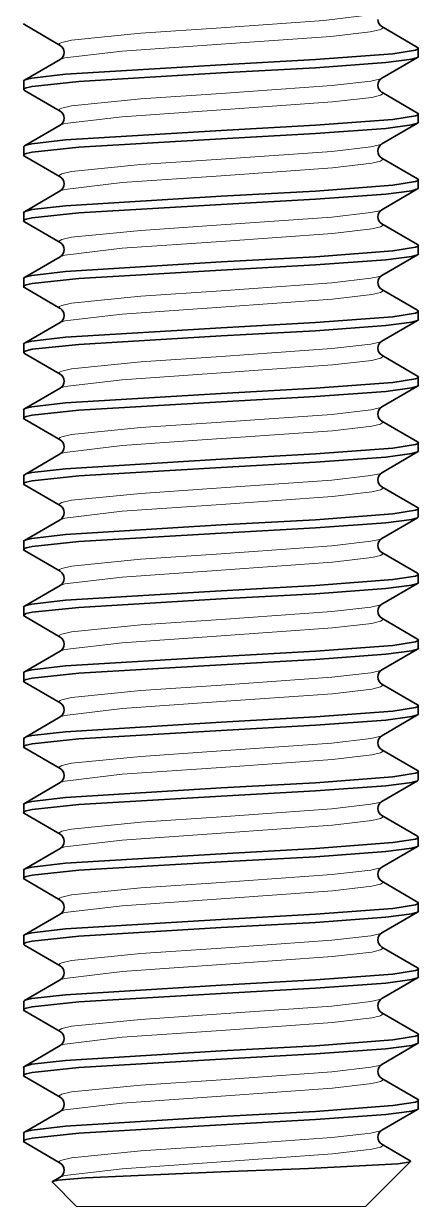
# Model space of a CAD drawing. Extents: x 502 to 772, y 351 to 502.
# Drawn here: x 593 to 596, y 483.28 to 492.27 of the extents above; entities that cross this region are included whole.
import ezdxf

# ---------------------------------------------------------------- set-up
doc = ezdxf.new("R2010")
doc.units = 0

msp = doc.modelspace()

# ---------------------------------------------------------------- linework, layer by layer
at = {"color": 7, "lineweight": 35, "ltscale": 0.007861}
for p, q in [((593.0063, 492.2634), (593.2783, 492.1056)), ((595.9937, 492.0905), (595.7217, 492.2484)), ((595.9937, 492.0134), (595.7217, 491.8556)), ((593.0063, 491.8405), (593.2783, 491.9984)), ((593.0063, 491.7634), (593.2783, 491.6056)), ((595.9937, 491.5905), (595.7217, 491.7484)), ((593.0063, 491.3405), (593.2783, 491.4984)), ((595.9937, 491.5134), (595.7217, 491.3556)), ((593.0063, 491.2634), (593.2783, 491.1056)), ((595.9937, 491.0905), (595.7217, 491.2484)), ((595.9937, 491.0134), (595.7217, 490.8556)), ((593.0063, 490.8405), (593.2783, 490.9984)), ((593.0063, 490.7634), (593.2783, 490.6056)), ((595.9937, 490.5905), (595.7217, 490.7484)), ((593.0063, 490.3405), (593.2783, 490.4984)), ((595.9937, 490.5134), (595.7217, 490.3556)), ((593.0063, 490.2634), (593.2783, 490.1056)), ((595.9937, 490.0905), (595.7217, 490.2484)), ((593.0063, 489.8405), (593.2783, 489.9984)), ((595.9937, 490.0134), (595.7217, 489.8556)), ((593.0063, 489.7634), (593.2783, 489.6056)), ((595.9937, 489.5905), (595.7217, 489.7484)), ((593.0063, 489.3405), (593.2783, 489.4984)), ((595.9937, 489.5134), (595.7217, 489.3556)), ((593.0063, 489.2634), (593.2783, 489.1056)), ((595.9937, 489.0905), (595.7217, 489.2484)), ((593.0063, 488.8405), (593.2783, 488.9984)), ((595.9937, 489.0134), (595.7217, 488.8556)), ((593.0063, 488.7634), (593.2783, 488.6056)), ((595.9937, 488.5905), (595.7217, 488.7484)), ((593.0063, 488.3405), (593.2783, 488.4984)), ((595.9937, 488.5134), (595.7217, 488.3556)), ((593.0063, 488.2634), (593.2783, 488.1056)), ((595.9937, 488.0905), (595.7217, 488.2484)), ((593.0063, 487.8405), (593.2783, 487.9984)), ((595.9937, 488.0134), (595.7217, 487.8556)), ((593.0063, 487.7634), (593.2783, 487.6056)), ((595.9937, 487.5905), (595.7217, 487.7484)), ((595.9937, 487.5134), (595.7217, 487.3556)), ((593.0063, 487.3405), (593.2783, 487.4984)), ((593.0063, 487.2634), (593.2783, 487.1056)), ((595.9937, 487.0905), (595.7217, 487.2484)), ((593.0063, 486.8405), (593.2783, 486.9984)), ((595.9937, 487.0134), (595.7217, 486.8556)), ((593.0063, 486.7634), (593.2783, 486.6056)), ((595.9937, 486.5905), (595.7217, 486.7484)), ((593.0063, 486.3405), (593.2783, 486.4984)), ((595.9937, 486.5134), (595.7217, 486.3556)), ((593.0063, 486.2634), (593.2783, 486.1056)), ((595.9937, 486.0905), (595.7217, 486.2484)), ((593.0063, 485.8405), (593.2783, 485.9984)), ((595.9937, 486.0134), (595.7217, 485.8556)), ((593.0063, 485.7634), (593.2783, 485.6056)), ((595.9937, 485.5905), (595.7217, 485.7484)), ((593.0063, 485.3405), (593.2783, 485.4984)), ((595.9937, 485.5134), (595.7217, 485.3556)), ((593.0063, 485.2634), (593.2783, 485.1056)), ((595.9937, 485.0905), (595.7217, 485.2484)), ((593.0063, 484.8405), (593.2783, 484.9984)), ((595.9937, 485.0134), (595.7217, 484.8556)), ((593.0063, 484.7634), (593.2783, 484.6056)), ((595.9937, 484.5905), (595.7217, 484.7484)), ((593.0063, 484.3405), (593.2783, 484.4984)), ((595.9937, 484.5134), (595.7217, 484.3556)), ((593.0063, 484.2634), (593.2783, 484.1056)), ((595.9937, 484.0905), (595.7217, 484.2484)), ((593.0063, 483.8405), (593.2783, 483.9984)), ((595.9937, 484.0134), (595.7217, 483.8556)), ((593.0063, 483.7634), (593.2783, 483.6056))]:
    msp.add_line(p, q, dxfattribs=at)
at = {"color": 7, "lineweight": 35, "ltscale": 0.001563}
for p, q in [((596, 492.0207), (596, 492.0832)), ((593, 491.7707), (593, 491.8332)), ((596, 491.5207), (596, 491.5832)), ((593, 491.2707), (593, 491.3332)), ((596, 491.0207), (596, 491.0832)), ((593, 490.7707), (593, 490.8332)), ((596, 490.5207), (596, 490.5832)), ((593, 490.2707), (593, 490.3332)), ((596, 490.0207), (596, 490.0832)), ((593, 489.7707), (593, 489.8332)), ((596, 489.5207), (596, 489.5832)), ((593, 489.2707), (593, 489.3332)), ((596, 489.0207), (596, 489.0832)), ((593, 488.7707), (593, 488.8332)), ((596, 488.5207), (596, 488.5832)), ((593, 488.2707), (593, 488.3332)), ((596, 488.0207), (596, 488.0832)), ((593, 487.7707), (593, 487.8332)), ((596, 487.5207), (596, 487.5832)), ((593, 487.2707), (593, 487.3332)), ((596, 487.0207), (596, 487.0832)), ((593, 486.7707), (593, 486.8332)), ((596, 486.5207), (596, 486.5832)), ((593, 486.2707), (593, 486.3332)), ((596, 486.0207), (596, 486.0832)), ((593, 485.7707), (593, 485.8332)), ((596, 485.5207), (596, 485.5832)), ((593, 485.2707), (593, 485.3332)), ((596, 485.0207), (596, 485.0832)), ((593, 484.7707), (593, 484.8332)), ((596, 484.5207), (596, 484.5832)), ((593, 484.2707), (593, 484.3332)), ((596, 484.0207), (596, 484.0832)), ((593, 483.7707), (593, 483.8332))]:
    msp.add_line(p, q, dxfattribs=at)
at = {"color": 7, "lineweight": 35, "ltscale": 0.018005}
for p, q in [((594.5, 491.9582), (595.2191, 491.998)), ((594.5, 491.8957), (595.2191, 491.9355)), ((594.5, 491.4582), (595.2191, 491.498)), ((594.5, 491.3957), (595.2191, 491.4355)), ((594.5, 490.9582), (595.2191, 490.998)), ((594.5, 490.8957), (595.2191, 490.9355)), ((594.5, 490.4582), (595.2191, 490.498)), ((594.5, 490.3957), (595.2191, 490.4355)), ((594.5, 489.9582), (595.2191, 489.998)), ((594.5, 489.8957), (595.2191, 489.9355)), ((594.5, 489.4582), (595.2191, 489.498)), ((594.5, 489.3957), (595.2191, 489.4355)), ((594.5, 488.9582), (595.2191, 488.998)), ((594.5, 488.8957), (595.2191, 488.9355)), ((594.5, 488.4582), (595.2191, 488.498)), ((594.5, 488.3957), (595.2191, 488.4355)), ((594.5, 487.9582), (595.2191, 487.998)), ((594.5, 487.8957), (595.2191, 487.9355)), ((594.5, 487.4582), (595.2191, 487.498)), ((594.5, 487.3957), (595.2191, 487.4355)), ((594.5, 486.9582), (595.2191, 486.998)), ((594.5, 486.8957), (595.2191, 486.9355)), ((594.5, 486.4582), (595.2191, 486.498)), ((594.5, 486.3957), (595.2191, 486.4355)), ((594.5, 485.9582), (595.2191, 485.998)), ((594.5, 485.8957), (595.2191, 485.9355)), ((594.5, 485.4582), (595.2191, 485.498)), ((594.5, 485.3957), (595.2191, 485.4355)), ((594.5, 484.9582), (595.2191, 484.998)), ((594.5, 484.8957), (595.2191, 484.9355)), ((594.5, 484.4582), (595.2191, 484.498)), ((594.5, 484.3957), (595.2191, 484.4355)), ((594.5, 483.9582), (595.2191, 483.998)), ((594.5, 483.8957), (595.2191, 483.9355))]:
    msp.add_line(p, q, dxfattribs=at)
at = {"color": 7, "lineweight": 35, "ltscale": 0.006276}
msp.add_line((595.9388, 483.6223), (595.7217, 483.7484), dxfattribs=at)
at = {"color": 7, "lineweight": 35, "ltscale": 0.01663}
msp.add_line((595.1647, 483.5635), (594.5, 483.5383), dxfattribs=at)
at = {"color": 7, "lineweight": 35, "ltscale": 0.012069}
msp.add_line((595.5992, 483.2762), (595.9406, 483.6175), dxfattribs=at)
at = {"color": 7, "lineweight": 35, "ltscale": 0.006466}
msp.add_line((593.4008, 483.2762), (593.218, 483.459), dxfattribs=at)
at = {"color": 7, "lineweight": 35, "ltscale": 0.001687}
msp.add_line((593.2199, 483.4644), (593.2783, 483.4984), dxfattribs=at)
at = {"color": 7, "lineweight": 13, "ltscale": 0.040654}
msp.add_line((595.027, 483.2762), (593.4008, 483.2762), dxfattribs=at)
at = {"color": 7, "lineweight": 13, "ltscale": 0.014305}
msp.add_line((595.5992, 483.2762), (595.027, 483.2762), dxfattribs=at)
at = {"color": 7, "lineweight": 13}
for points in [[(594.5, 492.2395), (595.2824, 492.2944), (595.6937, 492.3452), (595.7217, 492.3556)], [(593.2783, 492.1056), (593.2729, 492.1096), (593.2714, 492.1116), (593.2706, 492.1147), (593.2709, 492.1162), (593.2728, 492.1192), (593.2765, 492.1222), (593.2889, 492.1282), (593.3647, 492.1458), (593.8916, 492.1983), (594.5, 492.2395)], [(594.5, 492.1145), (595.3345, 492.1739), (595.6335, 492.2079), (595.7053, 492.2237), (595.7238, 492.2319), (595.7278, 492.2355), (595.7289, 492.2373), (595.729, 492.2415), (595.7272, 492.2442), (595.7217, 492.2484)], [(593.2783, 491.9984), (593.3122, 492.0102), (593.7485, 492.0621), (594.5, 492.1145)], [(594.5, 491.7395), (595.3416, 491.7995), (595.6396, 491.8339), (595.7039, 491.8482), (595.7217, 491.8556)], [(593.2783, 491.6056), (593.2729, 491.6096), (593.2714, 491.6116), (593.2706, 491.6147), (593.2709, 491.6162), (593.2728, 491.6192), (593.2765, 491.6222), (593.2889, 491.6282), (593.3647, 491.6458), (593.8916, 491.6983), (594.5, 491.7395)], [(594.5, 491.6145), (595.3488, 491.6751), (595.6458, 491.71), (595.7114, 491.7259), (595.7264, 491.734), (595.7292, 491.7381), (595.7286, 491.7422), (595.7249, 491.7463), (595.7217, 491.7484)], [(593.2783, 491.4984), (593.3122, 491.5102), (593.7485, 491.5621), (594.5, 491.6145)], [(594.5, 491.2395), (595.3416, 491.2995), (595.6396, 491.3339), (595.7039, 491.3482), (595.7217, 491.3556)], [(593.2783, 491.1056), (593.2729, 491.1096), (593.2714, 491.1116), (593.2706, 491.1147), (593.2709, 491.1162), (593.2728, 491.1192), (593.2765, 491.1222), (593.2889, 491.1282), (593.3647, 491.1458), (593.8916, 491.1983), (594.5, 491.2395)], [(594.5, 491.1145), (595.3488, 491.1751), (595.6458, 491.21), (595.7114, 491.2259), (595.7264, 491.234), (595.7292, 491.2381), (595.7286, 491.2422), (595.7249, 491.2463), (595.7217, 491.2484)], [(593.2783, 490.9984), (593.3122, 491.0102), (593.7485, 491.0621), (594.5, 491.1145)], [(594.5, 490.7395), (595.3416, 490.7995), (595.6396, 490.8339), (595.7039, 490.8482), (595.7217, 490.8556)], [(594.5, 490.6145), (595.3488, 490.6751), (595.6458, 490.71), (595.7114, 490.7259), (595.7264, 490.734), (595.7292, 490.7381), (595.7286, 490.7422), (595.7249, 490.7463), (595.7217, 490.7484)], [(593.2783, 490.6056), (593.2729, 490.6096), (593.2714, 490.6116), (593.2706, 490.6147), (593.2709, 490.6162), (593.2728, 490.6192), (593.2765, 490.6222), (593.2889, 490.6282), (593.3647, 490.6458), (593.8916, 490.6983), (594.5, 490.7395)], [(593.2783, 490.4984), (593.3122, 490.5102), (593.7485, 490.5621), (594.5, 490.6145)], [(594.5, 490.2395), (595.3416, 490.2995), (595.6396, 490.3339), (595.7039, 490.3482), (595.7217, 490.3556)], [(593.2783, 490.1056), (593.2729, 490.1096), (593.2714, 490.1116), (593.2706, 490.1147), (593.2709, 490.1162), (593.2728, 490.1192), (593.2765, 490.1222), (593.2889, 490.1282), (593.3647, 490.1458), (593.8916, 490.1983), (594.5, 490.2395)], [(594.5, 490.1145), (595.3488, 490.1751), (595.6458, 490.21), (595.7114, 490.2259), (595.7264, 490.234), (595.7292, 490.2381), (595.7286, 490.2422), (595.7249, 490.2463), (595.7217, 490.2484)], [(593.2783, 489.9984), (593.3122, 490.0102), (593.7485, 490.0621), (594.5, 490.1145)], [(594.5, 489.7395), (595.3416, 489.7995), (595.6396, 489.8339), (595.7039, 489.8482), (595.7217, 489.8556)], [(593.2783, 489.6056), (593.2729, 489.6096), (593.2714, 489.6116), (593.2706, 489.6147), (593.2709, 489.6162), (593.2728, 489.6192), (593.2765, 489.6222), (593.2889, 489.6282), (593.3647, 489.6458), (593.8916, 489.6983), (594.5, 489.7395)], [(594.5, 489.6145), (595.3488, 489.6751), (595.6458, 489.71), (595.7114, 489.7259), (595.7264, 489.734), (595.7292, 489.7381), (595.7286, 489.7422), (595.7249, 489.7463), (595.7217, 489.7484)], [(593.2783, 489.4984), (593.3122, 489.5102), (593.7485, 489.5621), (594.5, 489.6145)], [(594.5, 489.2395), (595.3416, 489.2995), (595.6396, 489.3339), (595.7039, 489.3482), (595.7217, 489.3556)], [(593.2783, 489.1056), (593.2729, 489.1096), (593.2714, 489.1116), (593.2706, 489.1147), (593.2709, 489.1162), (593.2728, 489.1192), (593.2765, 489.1222), (593.2889, 489.1282), (593.3647, 489.1458), (593.8916, 489.1983), (594.5, 489.2395)], [(594.5, 489.1145), (595.3488, 489.1751), (595.6458, 489.21), (595.7114, 489.2259), (595.7264, 489.234), (595.7292, 489.2381), (595.7286, 489.2422), (595.7249, 489.2463), (595.7217, 489.2484)], [(593.2783, 488.9984), (593.3122, 489.0102), (593.7485, 489.0621), (594.5, 489.1145)], [(594.5, 488.7395), (595.3416, 488.7995), (595.6396, 488.8339), (595.7039, 488.8482), (595.7217, 488.8556)], [(593.2783, 488.6056), (593.2729, 488.6096), (593.2714, 488.6116), (593.2706, 488.6147), (593.2709, 488.6162), (593.2728, 488.6192), (593.2765, 488.6222), (593.2889, 488.6282), (593.3647, 488.6458), (593.8916, 488.6983), (594.5, 488.7395)], [(594.5, 488.6145), (595.3488, 488.6751), (595.6458, 488.71), (595.7114, 488.7259), (595.7264, 488.734), (595.7292, 488.7381), (595.7286, 488.7422), (595.7249, 488.7463), (595.7217, 488.7484)], [(593.2783, 488.4984), (593.3122, 488.5102), (593.7485, 488.5621), (594.5, 488.6145)], [(594.5, 488.2395), (595.3416, 488.2995), (595.6396, 488.3339), (595.7039, 488.3482), (595.7217, 488.3556)], [(593.2783, 488.1056), (593.2729, 488.1096), (593.2714, 488.1116), (593.2706, 488.1147), (593.2709, 488.1162), (593.2728, 488.1192), (593.2765, 488.1222), (593.2889, 488.1282), (593.3647, 488.1458), (593.8916, 488.1983), (594.5, 488.2395)], [(594.5, 488.1145), (595.3488, 488.1751), (595.6458, 488.21), (595.7114, 488.2259), (595.7264, 488.234), (595.7292, 488.2381), (595.7286, 488.2422), (595.7249, 488.2463), (595.7217, 488.2484)], [(593.2783, 487.9984), (593.3122, 488.0102), (593.7485, 488.0621), (594.5, 488.1145)], [(594.5, 487.7395), (595.3416, 487.7995), (595.6396, 487.8339), (595.7039, 487.8482), (595.7217, 487.8556)], [(593.2783, 487.6056), (593.2729, 487.6096), (593.2714, 487.6116), (593.2706, 487.6147), (593.2709, 487.6162), (593.2728, 487.6192), (593.2765, 487.6222), (593.2889, 487.6282), (593.3647, 487.6458), (593.8916, 487.6983), (594.5, 487.7395)], [(594.5, 487.6145), (595.3488, 487.6751), (595.6458, 487.71), (595.7114, 487.7259), (595.7264, 487.734), (595.7292, 487.7381), (595.7286, 487.7422), (595.7249, 487.7463), (595.7217, 487.7484)], [(593.2783, 487.4984), (593.3122, 487.5102), (593.7485, 487.5621), (594.5, 487.6145)], [(594.5, 487.2395), (595.3416, 487.2995), (595.6396, 487.3339), (595.7039, 487.3482), (595.7217, 487.3556)], [(593.2783, 487.1056), (593.2729, 487.1096), (593.2714, 487.1116), (593.2706, 487.1147), (593.2709, 487.1162), (593.2728, 487.1192), (593.2765, 487.1222), (593.2889, 487.1282), (593.3647, 487.1458), (593.8916, 487.1983), (594.5, 487.2395)], [(594.5, 487.1145), (595.3488, 487.1751), (595.6458, 487.21), (595.7114, 487.2259), (595.7264, 487.234), (595.7292, 487.2381), (595.7286, 487.2422), (595.7249, 487.2463), (595.7217, 487.2484)], [(593.2783, 486.9984), (593.3122, 487.0102), (593.7485, 487.0621), (594.5, 487.1145)], [(594.5, 486.7395), (595.3416, 486.7995), (595.6396, 486.8339), (595.7039, 486.8482), (595.7217, 486.8556)], [(593.2783, 486.6056), (593.2729, 486.6096), (593.2714, 486.6116), (593.2706, 486.6147), (593.2709, 486.6162), (593.2728, 486.6192), (593.2765, 486.6222), (593.2889, 486.6282), (593.3647, 486.6458), (593.8916, 486.6983), (594.5, 486.7395)], [(594.5, 486.6145), (595.3488, 486.6751), (595.6458, 486.71), (595.7114, 486.7259), (595.7264, 486.734), (595.7292, 486.7381), (595.7286, 486.7422), (595.7249, 486.7463), (595.7217, 486.7484)], [(593.2783, 486.4984), (593.3122, 486.5102), (593.7485, 486.5621), (594.5, 486.6145)], [(594.5, 486.2395), (595.3416, 486.2995), (595.6396, 486.3339), (595.7039, 486.3482), (595.7217, 486.3556)], [(594.5, 486.1145), (595.3488, 486.1751), (595.6458, 486.21), (595.7114, 486.2259), (595.7264, 486.234), (595.7292, 486.2381), (595.7286, 486.2422), (595.7249, 486.2463), (595.7217, 486.2484)], [(593.2783, 486.1056), (593.2729, 486.1096), (593.2714, 486.1116), (593.2706, 486.1147), (593.2709, 486.1162), (593.2728, 486.1192), (593.2765, 486.1222), (593.2889, 486.1282), (593.3647, 486.1458), (593.8916, 486.1983), (594.5, 486.2395)], [(593.2783, 485.9984), (593.3122, 486.0102), (593.7485, 486.0621), (594.5, 486.1145)], [(594.5, 485.7395), (595.3416, 485.7995), (595.6396, 485.8339), (595.7039, 485.8482), (595.7217, 485.8556)], [(593.2783, 485.6056), (593.2729, 485.6096), (593.2714, 485.6116), (593.2706, 485.6147), (593.2709, 485.6162), (593.2728, 485.6192), (593.2765, 485.6222), (593.2889, 485.6282), (593.3647, 485.6458), (593.8916, 485.6983), (594.5, 485.7395)], [(594.5, 485.6145), (595.3488, 485.6751), (595.6458, 485.71), (595.7114, 485.7259), (595.7264, 485.734), (595.7292, 485.7381), (595.7286, 485.7422), (595.7249, 485.7463), (595.7217, 485.7484)], [(593.2783, 485.4984), (593.3122, 485.5102), (593.7485, 485.5621), (594.5, 485.6145)], [(594.5, 485.2395), (595.3416, 485.2995), (595.6396, 485.3339), (595.7039, 485.3482), (595.7217, 485.3556)], [(593.2783, 485.1056), (593.2729, 485.1096), (593.2714, 485.1116), (593.2706, 485.1147), (593.2709, 485.1162), (593.2728, 485.1192), (593.2765, 485.1222), (593.2889, 485.1282), (593.3647, 485.1458), (593.8916, 485.1983), (594.5, 485.2395)], [(594.5, 485.1145), (595.3488, 485.1751), (595.6458, 485.21), (595.7114, 485.2259), (595.7264, 485.234), (595.7292, 485.2381), (595.7286, 485.2422), (595.7249, 485.2463), (595.7217, 485.2484)], [(593.2783, 484.9984), (593.3122, 485.0102), (593.7485, 485.0621), (594.5, 485.1145)], [(594.5, 484.7395), (595.3416, 484.7995), (595.6396, 484.8339), (595.7039, 484.8482), (595.7217, 484.8556)], [(593.2783, 484.6056), (593.2729, 484.6096), (593.2714, 484.6116), (593.2706, 484.6147), (593.2709, 484.6162), (593.2728, 484.6192), (593.2765, 484.6222), (593.2889, 484.6282), (593.3647, 484.6458), (593.8916, 484.6983), (594.5, 484.7395)], [(594.5, 484.6145), (595.3488, 484.6751), (595.6458, 484.71), (595.7114, 484.7259), (595.7264, 484.734), (595.7292, 484.7381), (595.7286, 484.7422), (595.7249, 484.7463), (595.7217, 484.7484)], [(593.2783, 484.4984), (593.3122, 484.5102), (593.7485, 484.5621), (594.5, 484.6145)], [(594.5, 484.2395), (595.3416, 484.2995), (595.6396, 484.3339), (595.7039, 484.3482), (595.7217, 484.3556)], [(593.2783, 484.1056), (593.2729, 484.1096), (593.2714, 484.1116), (593.2706, 484.1147), (593.2709, 484.1162), (593.2728, 484.1192), (593.2765, 484.1222), (593.2889, 484.1282), (593.3647, 484.1458), (593.8916, 484.1983), (594.5, 484.2395)], [(594.5, 484.1145), (595.3488, 484.1751), (595.6458, 484.21), (595.7114, 484.2259), (595.7264, 484.234), (595.7292, 484.2381), (595.7286, 484.2422), (595.7249, 484.2463), (595.7217, 484.2484)], [(593.2783, 483.9984), (593.3122, 484.0102), (593.7485, 484.0621), (594.5, 484.1145)], [(594.5, 483.7395), (595.3416, 483.7995), (595.6396, 483.8339), (595.7039, 483.8482), (595.7217, 483.8556)], [(593.2783, 483.6056), (593.2729, 483.6096), (593.2714, 483.6116), (593.2706, 483.6147), (593.2709, 483.6162), (593.2728, 483.6192), (593.2765, 483.6222), (593.2889, 483.6282), (593.3647, 483.6458), (593.8916, 483.6983), (594.5, 483.7395)], [(594.5, 483.6145), (595.3488, 483.6751), (595.6458, 483.71), (595.7114, 483.7259), (595.7264, 483.734), (595.7292, 483.7381), (595.7286, 483.7422), (595.7249, 483.7463), (595.7217, 483.7484)], [(593.2783, 483.4984), (593.3122, 483.5102), (593.7484, 483.5621), (594.5, 483.6145)]]:
    msp.add_lwpolyline(points, dxfattribs=at)
at = {"color": 7, "lineweight": 35}
for points in [[(596, 492.0832), (595.9998, 492.0817), (595.9976, 492.0787), (595.9933, 492.0757), (595.9783, 492.0697), (595.8055, 492.0422), (595.2191, 491.998)], [(595.9937, 492.0134), (595.9515, 492.0004), (595.7532, 491.9744), (595.2191, 491.9355)], [(594.5, 491.9582), (593.3182, 491.886), (593.062, 491.8562), (593.0186, 491.8458), (593.0063, 491.8405)], [(594.5, 491.8957), (593.4181, 491.8316), (593.0635, 491.794), (593.02, 491.7837), (593.0072, 491.7785), (593.0022, 491.7751), (593.0008, 491.7733), (593, 491.7707)], [(596, 491.5832), (595.9998, 491.5817), (595.9976, 491.5787), (595.9933, 491.5757), (595.9783, 491.5697), (595.8055, 491.5422), (595.2191, 491.498)], [(595.9937, 491.5134), (595.9515, 491.5004), (595.7532, 491.4744), (595.2191, 491.4355)], [(594.5, 491.3957), (593.4181, 491.3316), (593.0635, 491.294), (593.02, 491.2837), (593.0072, 491.2785), (593.0022, 491.2751), (593.0008, 491.2733), (593, 491.2707)], [(594.5, 491.4582), (593.3182, 491.386), (593.062, 491.3562), (593.0186, 491.3458), (593.0063, 491.3405)], [(596, 491.0832), (595.9998, 491.0817), (595.9976, 491.0787), (595.9933, 491.0757), (595.9783, 491.0697), (595.8055, 491.0422), (595.2191, 490.998)], [(595.9937, 491.0134), (595.9515, 491.0004), (595.7532, 490.9744), (595.2191, 490.9355)], [(594.5, 490.9582), (593.3182, 490.886), (593.062, 490.8562), (593.0186, 490.8458), (593.0063, 490.8405)], [(594.5, 490.8957), (593.4181, 490.8316), (593.0635, 490.794), (593.02, 490.7837), (593.0072, 490.7785), (593.0022, 490.7751), (593.0008, 490.7733), (593, 490.7707)], [(596, 490.5832), (595.9998, 490.5817), (595.9976, 490.5787), (595.9933, 490.5757), (595.9783, 490.5697), (595.8055, 490.5422), (595.2191, 490.498)], [(595.9937, 490.5134), (595.9515, 490.5004), (595.7532, 490.4744), (595.2191, 490.4355)], [(594.5, 490.3957), (593.4181, 490.3316), (593.0635, 490.294), (593.02, 490.2837), (593.0072, 490.2785), (593.0022, 490.2751), (593.0008, 490.2733), (593, 490.2707)], [(594.5, 490.4582), (593.3182, 490.386), (593.062, 490.3562), (593.0186, 490.3458), (593.0063, 490.3405)], [(596, 490.0832), (595.9998, 490.0817), (595.9976, 490.0787), (595.9933, 490.0757), (595.9783, 490.0697), (595.8055, 490.0422), (595.2191, 489.998)], [(594.5, 489.9582), (593.3182, 489.886), (593.062, 489.8562), (593.0186, 489.8458), (593.0063, 489.8405)], [(595.9937, 490.0134), (595.9515, 490.0004), (595.7532, 489.9744), (595.2191, 489.9355)], [(594.5, 489.8957), (593.4181, 489.8316), (593.0635, 489.794), (593.02, 489.7837), (593.0072, 489.7785), (593.0022, 489.7751), (593.0008, 489.7733), (593, 489.7707)], [(596, 489.5832), (595.9998, 489.5817), (595.9976, 489.5787), (595.9933, 489.5757), (595.9783, 489.5697), (595.8055, 489.5422), (595.2191, 489.498)], [(595.9937, 489.5134), (595.9515, 489.5004), (595.7532, 489.4744), (595.2191, 489.4355)], [(594.5, 489.3957), (593.4181, 489.3316), (593.0635, 489.294), (593.02, 489.2837), (593.0072, 489.2785), (593.0022, 489.2751), (593.0008, 489.2733), (593, 489.2707)], [(594.5, 489.4582), (593.3182, 489.386), (593.062, 489.3562), (593.0186, 489.3458), (593.0063, 489.3405)], [(596, 489.0832), (595.9998, 489.0817), (595.9976, 489.0787), (595.9933, 489.0757), (595.9783, 489.0697), (595.8055, 489.0422), (595.2191, 488.998)], [(594.5, 488.9582), (593.3182, 488.886), (593.062, 488.8562), (593.0186, 488.8458), (593.0063, 488.8405)], [(595.9937, 489.0134), (595.9515, 489.0004), (595.7532, 488.9744), (595.2191, 488.9355)], [(594.5, 488.8957), (593.4181, 488.8316), (593.0635, 488.794), (593.02, 488.7837), (593.0072, 488.7785), (593.0022, 488.7751), (593.0008, 488.7733), (593, 488.7707)], [(596, 488.5832), (595.9998, 488.5817), (595.9976, 488.5787), (595.9933, 488.5757), (595.9783, 488.5697), (595.8055, 488.5422), (595.2191, 488.498)], [(595.9937, 488.5134), (595.9515, 488.5004), (595.7532, 488.4744), (595.2191, 488.4355)], [(594.5, 488.4582), (593.3182, 488.386), (593.062, 488.3562), (593.0186, 488.3458), (593.0063, 488.3405)], [(594.5, 488.3957), (593.4181, 488.3316), (593.0635, 488.294), (593.02, 488.2837), (593.0072, 488.2785), (593.0022, 488.2751), (593.0008, 488.2733), (593, 488.2707)], [(596, 488.0832), (595.9998, 488.0817), (595.9976, 488.0787), (595.9933, 488.0757), (595.9783, 488.0697), (595.8055, 488.0422), (595.2191, 487.998)], [(594.5, 487.9582), (593.3182, 487.886), (593.062, 487.8562), (593.0186, 487.8458), (593.0063, 487.8405)], [(595.9937, 488.0134), (595.9515, 488.0004), (595.7532, 487.9744), (595.2191, 487.9355)], [(594.5, 487.8957), (593.4181, 487.8316), (593.0635, 487.794), (593.02, 487.7837), (593.0072, 487.7785), (593.0022, 487.7751), (593.0008, 487.7733), (593, 487.7707)], [(596, 487.5832), (595.9998, 487.5817), (595.9976, 487.5787), (595.9933, 487.5757), (595.9783, 487.5697), (595.8055, 487.5422), (595.2191, 487.498)], [(595.9937, 487.5134), (595.9515, 487.5004), (595.7532, 487.4744), (595.2191, 487.4355)], [(594.5, 487.4582), (593.3182, 487.386), (593.062, 487.3562), (593.0186, 487.3458), (593.0063, 487.3405)], [(594.5, 487.3957), (593.4181, 487.3316), (593.0635, 487.294), (593.02, 487.2837), (593.0072, 487.2785), (593.0022, 487.2751), (593.0008, 487.2733), (593, 487.2707)], [(596, 487.0832), (595.9998, 487.0817), (595.9976, 487.0787), (595.9933, 487.0757), (595.9783, 487.0697), (595.8055, 487.0422), (595.2191, 486.998)], [(595.9937, 487.0134), (595.9515, 487.0004), (595.7532, 486.9744), (595.2191, 486.9355)], [(594.5, 486.8957), (593.4181, 486.8316), (593.0635, 486.794), (593.02, 486.7837), (593.0072, 486.7785), (593.0022, 486.7751), (593.0008, 486.7733), (593, 486.7707)], [(594.5, 486.9582), (593.3182, 486.886), (593.062, 486.8562), (593.0186, 486.8458), (593.0063, 486.8405)], [(596, 486.5832), (595.9998, 486.5817), (595.9976, 486.5787), (595.9933, 486.5757), (595.9783, 486.5697), (595.8055, 486.5422), (595.2191, 486.498)], [(594.5, 486.4582), (593.3182, 486.386), (593.062, 486.3562), (593.0186, 486.3458), (593.0063, 486.3405)], [(595.9937, 486.5134), (595.9515, 486.5004), (595.7532, 486.4744), (595.2191, 486.4355)], [(594.5, 486.3957), (593.4181, 486.3316), (593.0635, 486.294), (593.02, 486.2837), (593.0072, 486.2785), (593.0022, 486.2751), (593.0008, 486.2733), (593, 486.2707)], [(596, 486.0832), (595.9998, 486.0817), (595.9976, 486.0787), (595.9933, 486.0757), (595.9783, 486.0697), (595.8055, 486.0422), (595.2191, 485.998)], [(595.9937, 486.0134), (595.9515, 486.0004), (595.7532, 485.9744), (595.2191, 485.9355)], [(594.5, 485.8957), (593.4181, 485.8316), (593.0635, 485.794), (593.02, 485.7837), (593.0072, 485.7785), (593.0022, 485.7751), (593.0008, 485.7733), (593, 485.7707)], [(594.5, 485.9582), (593.3182, 485.886), (593.062, 485.8562), (593.0186, 485.8458), (593.0063, 485.8405)], [(596, 485.5832), (595.9998, 485.5817), (595.9976, 485.5787), (595.9933, 485.5757), (595.9783, 485.5697), (595.8055, 485.5422), (595.2191, 485.498)], [(594.5, 485.4582), (593.3182, 485.386), (593.062, 485.3562), (593.0186, 485.3458), (593.0063, 485.3405)], [(595.9937, 485.5134), (595.9515, 485.5004), (595.7532, 485.4744), (595.2191, 485.4355)], [(594.5, 485.3957), (593.4181, 485.3316), (593.0635, 485.294), (593.02, 485.2837), (593.0072, 485.2785), (593.0022, 485.2751), (593.0008, 485.2733), (593, 485.2707)], [(596, 485.0832), (595.9998, 485.0817), (595.9976, 485.0787), (595.9933, 485.0757), (595.9783, 485.0697), (595.8055, 485.0422), (595.2191, 484.998)], [(595.9937, 485.0134), (595.9515, 485.0004), (595.7532, 484.9744), (595.2191, 484.9355)], [(594.5, 484.9582), (593.3182, 484.886), (593.062, 484.8562), (593.0186, 484.8458), (593.0063, 484.8405)], [(594.5, 484.8957), (593.4181, 484.8316), (593.0635, 484.794), (593.02, 484.7837), (593.0072, 484.7785), (593.0022, 484.7751), (593.0008, 484.7733), (593, 484.7707)], [(596, 484.5832), (595.9998, 484.5817), (595.9976, 484.5787), (595.9933, 484.5757), (595.9783, 484.5697), (595.8055, 484.5422), (595.2191, 484.498)], [(594.5, 484.4582), (593.3182, 484.386), (593.062, 484.3562), (593.0186, 484.3458), (593.0063, 484.3405)], [(595.9937, 484.5134), (595.9515, 484.5004), (595.7532, 484.4744), (595.2191, 484.4355)], [(594.5, 484.3957), (593.4181, 484.3316), (593.0635, 484.294), (593.02, 484.2837), (593.0072, 484.2785), (593.0022, 484.2751), (593.0008, 484.2733), (593, 484.2707)], [(596, 484.0832), (595.9998, 484.0817), (595.9976, 484.0787), (595.9933, 484.0757), (595.9783, 484.0697), (595.8055, 484.0422), (595.2191, 483.998)], [(595.9937, 484.0134), (595.9515, 484.0004), (595.7532, 483.9744), (595.2191, 483.9355)], [(594.5, 483.9582), (593.3182, 483.886), (593.062, 483.8562), (593.0186, 483.8458), (593.0063, 483.8405)], [(594.5, 483.8957), (593.4181, 483.8316), (593.0635, 483.794), (593.02, 483.7837), (593.0072, 483.7785), (593.0022, 483.7751), (593.0008, 483.7733), (593, 483.7707)], [(595.9406, 483.6175), (595.9379, 483.6158), (595.9272, 483.6122), (595.8453, 483.6007), (595.1647, 483.5635)], [(594.5, 483.5383), (593.4701, 483.493), (593.2609, 483.4742), (593.2283, 483.4677), (593.2199, 483.4644)]]:
    msp.add_lwpolyline(points, dxfattribs=at)
for centre, radius, start, end in [((595.7565, 492.301), 0.0632, 179.08335, 236.47424), ((593.0098, 492.2731), 0.0102, 193.69573, 250.1597), ((593.2435, 492.053), 0.0632, 359.08199, 56.47446), ((593.2435, 492.051), 0.0632, 303.52577, 0.91671), ((595.9902, 492.0808), 0.0102, 13.7009, 70.16105), ((595.9902, 492.0231), 0.0102, 289.84028, 346.30427), ((593.0098, 491.8308), 0.0102, 109.83895, 166.2991), ((595.7565, 491.803), 0.0632, 123.52554, 180.91807), ((593.0098, 491.7731), 0.0102, 193.69573, 250.15971), ((595.7565, 491.801), 0.0632, 179.08335, 236.47424), ((593.2435, 491.553), 0.0632, 359.08195, 56.47446), ((595.9902, 491.5808), 0.0102, 13.7009, 70.16105), ((593.2435, 491.551), 0.0632, 303.52576, 0.91667), ((595.9902, 491.5231), 0.0102, 289.84028, 346.30427), ((593.0098, 491.3308), 0.0102, 109.83895, 166.2991), ((595.7565, 491.303), 0.0632, 123.52554, 180.91807), ((595.7565, 491.301), 0.0632, 179.08334, 236.47424), ((593.0098, 491.2731), 0.0102, 193.69573, 250.15971), ((593.2435, 491.053), 0.0632, 359.08194, 56.47446), ((593.2435, 491.051), 0.0632, 303.52576, 0.91666), ((595.9902, 491.0808), 0.0102, 13.7009, 70.16105), ((595.9902, 491.0231), 0.0102, 289.8403, 346.30428), ((593.0098, 490.8308), 0.0102, 109.83895, 166.2991), ((595.7565, 490.803), 0.0632, 123.52554, 180.91803), ((593.0098, 490.7731), 0.0102, 193.69573, 250.15971), ((595.7565, 490.801), 0.0632, 179.08331, 236.47424), ((593.2435, 490.553), 0.0632, 359.08194, 56.47446), ((595.9902, 490.5808), 0.0102, 13.7009, 70.16105), ((593.2435, 490.551), 0.0632, 303.52576, 0.91666), ((595.9902, 490.5231), 0.0102, 289.8403, 346.30427), ((593.0098, 490.3308), 0.0102, 109.83895, 166.2991), ((595.7565, 490.303), 0.0632, 123.52554, 180.91804), ((595.7565, 490.301), 0.0632, 179.08333, 236.47424), ((593.0098, 490.2731), 0.0102, 193.69573, 250.15971), ((593.2435, 490.053), 0.0632, 359.08198, 56.47446), ((593.2435, 490.051), 0.0632, 303.52577, 0.91669), ((595.9902, 490.0808), 0.0102, 13.7009, 70.16105), ((595.9902, 490.0231), 0.0102, 289.84028, 346.30427), ((595.7565, 489.803), 0.0632, 123.52554, 180.9181), ((593.0098, 489.8308), 0.0102, 109.83895, 166.2991), ((593.0098, 489.7731), 0.0102, 193.69573, 250.15971), ((595.7565, 489.801), 0.0632, 179.08337, 236.47424), ((593.2435, 489.553), 0.0632, 359.08197, 56.47446), ((595.9902, 489.5808), 0.0102, 13.7009, 70.16105), ((593.2435, 489.551), 0.0632, 303.52577, 0.91669), ((595.9902, 489.5231), 0.0102, 289.84029, 346.30427), ((593.0098, 489.3308), 0.0102, 109.83895, 166.2991), ((595.7565, 489.303), 0.0632, 123.52554, 180.91805), ((593.0098, 489.2731), 0.0102, 193.69574, 250.15971), ((595.7565, 489.301), 0.0632, 179.08334, 236.47424), ((593.2435, 489.053), 0.0632, 359.08193, 56.47445), ((593.2435, 489.051), 0.0632, 303.52576, 0.91665), ((595.9902, 489.0808), 0.0102, 13.7009, 70.16105), ((595.9902, 489.0231), 0.0102, 289.84028, 346.30427), ((595.7565, 488.803), 0.0632, 123.52554, 180.91808), ((593.0098, 488.8308), 0.0102, 109.83895, 166.2991), ((593.0098, 488.7731), 0.0102, 193.69574, 250.15971), ((595.7565, 488.801), 0.0632, 179.08335, 236.47424), ((593.2435, 488.553), 0.0632, 359.08194, 56.47446), ((595.9902, 488.5808), 0.0102, 13.7009, 70.16105), ((593.2435, 488.551), 0.0632, 303.52576, 0.91666), ((595.9902, 488.5231), 0.0102, 289.84028, 346.30427), ((593.0098, 488.3308), 0.0102, 109.83895, 166.2991), ((595.7565, 488.303), 0.0632, 123.52554, 180.91807), ((593.0098, 488.2731), 0.0102, 193.69574, 250.15972), ((595.7565, 488.301), 0.0632, 179.08334, 236.47424), ((593.2435, 488.053), 0.0632, 359.08194, 56.47446), ((593.2435, 488.051), 0.0632, 303.52576, 0.91666), ((595.9902, 488.0808), 0.0102, 13.70091, 70.16105), ((595.9902, 488.0231), 0.0102, 289.84028, 346.30427), ((593.0098, 487.8308), 0.0102, 109.83895, 166.2991), ((595.7565, 487.803), 0.0632, 123.52554, 180.91807), ((595.7565, 487.801), 0.0632, 179.08334, 236.47424), ((593.0098, 487.7731), 0.0102, 193.69574, 250.15971), ((593.2435, 487.553), 0.0632, 359.08195, 56.47446), ((593.2435, 487.551), 0.0632, 303.52576, 0.91667), ((595.9902, 487.5808), 0.0102, 13.70091, 70.16105), ((595.9902, 487.5231), 0.0102, 289.84028, 346.30427), ((593.0098, 487.3308), 0.0102, 109.83895, 166.2991), ((595.7565, 487.303), 0.0632, 123.52554, 180.91807), ((593.0098, 487.2731), 0.0102, 193.69574, 250.15972), ((595.7565, 487.301), 0.0632, 179.08335, 236.47424), ((593.2435, 487.053), 0.0632, 359.08193, 56.47445), ((595.9902, 487.0808), 0.0102, 13.7009, 70.16105), ((593.2435, 487.051), 0.0632, 303.52576, 0.91665), ((595.9902, 487.0231), 0.0102, 289.84028, 346.30427), ((593.0098, 486.8308), 0.0102, 109.83895, 166.2991), ((595.7565, 486.803), 0.0632, 123.52554, 180.91807), ((595.7565, 486.801), 0.0632, 179.08334, 236.47424), ((593.0098, 486.7731), 0.0102, 193.69574, 250.15971), ((593.2435, 486.553), 0.0632, 359.08194, 56.47446), ((593.2435, 486.551), 0.0632, 303.52576, 0.91666), ((595.9902, 486.5808), 0.0102, 13.7009, 70.16105), ((595.9902, 486.5231), 0.0102, 289.84028, 346.30427), ((593.0098, 486.3308), 0.0102, 109.83895, 166.2991), ((595.7565, 486.303), 0.0632, 123.52554, 180.91807), ((593.0098, 486.2731), 0.0102, 193.69574, 250.15971), ((595.7565, 486.301), 0.0632, 179.08335, 236.47424), ((593.2435, 486.053), 0.0632, 359.08194, 56.47446), ((595.9902, 486.0808), 0.0102, 13.7009, 70.16105), ((593.2435, 486.051), 0.0632, 303.52576, 0.91666), ((595.9902, 486.0231), 0.0102, 289.84028, 346.30427), ((593.0098, 485.8308), 0.0102, 109.83895, 166.2991), ((595.7565, 485.803), 0.0632, 123.52554, 180.91805), ((595.7565, 485.801), 0.0632, 179.08333, 236.47424), ((593.0098, 485.7731), 0.0102, 193.69573, 250.15971), ((593.2435, 485.553), 0.0632, 359.08193, 56.47446), ((593.2435, 485.551), 0.0632, 303.52576, 0.91665), ((595.9902, 485.5808), 0.0102, 13.70091, 70.16105), ((595.9902, 485.5231), 0.0102, 289.84028, 346.30427), ((595.7565, 485.303), 0.0632, 123.52554, 180.91805), ((593.0098, 485.3308), 0.0102, 109.83895, 166.2991), ((593.0098, 485.2731), 0.0102, 193.69573, 250.15971), ((595.7565, 485.301), 0.0632, 179.08334, 236.47424), ((593.2435, 485.053), 0.0632, 359.08194, 56.47446), ((595.9902, 485.0808), 0.0102, 13.7009, 70.16105), ((593.2435, 485.051), 0.0632, 303.52576, 0.91666), ((595.9902, 485.0231), 0.0102, 289.84028, 346.30427), ((593.0098, 484.8308), 0.0102, 109.83895, 166.2991), ((595.7565, 484.803), 0.0632, 123.52554, 180.91805), ((593.0098, 484.7731), 0.0102, 193.69573, 250.15971), ((595.7565, 484.801), 0.0632, 179.08334, 236.47424), ((593.2435, 484.553), 0.0632, 359.08194, 56.47446), ((593.2435, 484.551), 0.0632, 303.52576, 0.91666), ((595.9902, 484.5808), 0.0102, 13.7009, 70.16105), ((595.9902, 484.5231), 0.0102, 289.84028, 346.30427), ((593.0098, 484.3308), 0.0102, 109.83895, 166.2991), ((593.0098, 484.2731), 0.0102, 193.69573, 250.15971), ((595.7565, 484.303), 0.0632, 123.52554, 180.91805), ((595.7565, 484.301), 0.0632, 179.08333, 236.47424), ((593.2435, 484.053), 0.0632, 359.08194, 56.47446), ((595.9902, 484.0808), 0.0102, 13.70091, 70.16105), ((593.2435, 484.051), 0.0632, 303.52576, 0.91666), ((595.9902, 484.0231), 0.0102, 289.84028, 346.30427), ((593.0098, 483.8308), 0.0102, 109.83895, 166.2991), ((595.7565, 483.803), 0.0632, 123.52554, 180.91805), ((593.0098, 483.7731), 0.0102, 193.69573, 250.15971), ((595.7565, 483.801), 0.0632, 179.08334, 236.47424), ((593.2435, 483.553), 0.0632, 359.08193, 56.47446), ((593.2435, 483.551), 0.0632, 303.51802, 0.91739), ((595.9385, 483.6194), 0.00286, 318.82067, 83.08814), ((593.2203, 483.4611), 0.00321, 96.81101, 221.08809)]:
    msp.add_arc(centre, radius, start, end, dxfattribs=at)

doc.saveas('drawing.dxf')
